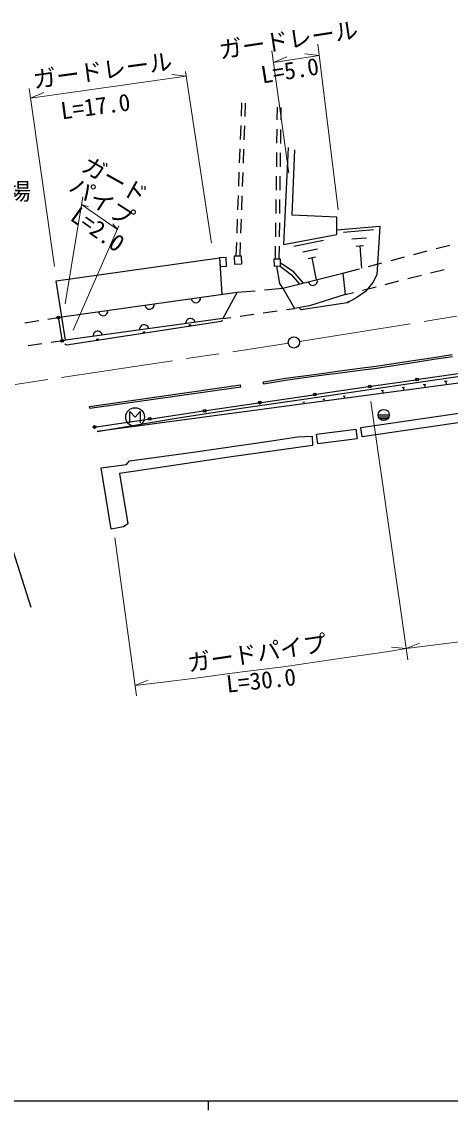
# Model space of a CAD drawing. Units: millimetres, scale not verified. Extents: x 40000 to 680000, y 20000 to 380000.
# Drawn here: x 248089 to 293879, y 204000 to 320410 of the extents above; entities that cross this region are included whole.
import ezdxf
from ezdxf.enums import TextEntityAlignment as Align

# ---------------------------------------------------------------- set-up
doc = ezdxf.new("R2010")
doc.units = ezdxf.units.MM
doc.header["$LTSCALE"] = 1000
doc.linetypes.add('CHAIN', pattern=[18.5, 12, -1.5, 3.5, -1.5])
for name, color, linetype, lineweight in [('M-BGD', 7, 'Continuous', 25), ('M-BGD-EXST', 7, 'Continuous', 25), ('M-BMK', 2, 'CHAIN', 13), ('M-BMK-SRVR', 3, 'Continuous', 25), ('M-STR-HTXT', 7, 'Continuous', 13), ('M-TTL-BAND', 7, 'Continuous', 25)]:
    doc.layers.add(name, color=color, linetype=linetype, lineweight=lineweight)
doc.layers.add('M-BMK-HTXT', color=7, linetype='Continuous')
doc.styles.add('ＭＳ ゴシック', font='')
doc.styles.get('ＭＳ ゴシック').set_extended_font_data('MS Gothic')

msp = doc.modelspace()

# ---------------------------------------------------------------- linework, layer by layer
at = {"layer": 'M-BGD'}
for p, q in [((271557, 310307), (271608, 311731)), ((271956, 310293), (272008, 311716)), ((275399, 309910), (275417, 311264)), ((275799, 309905), (275817, 311258)), ((271466, 307809), (271520, 309308)), ((271865, 307794), (271920, 309293)), ((275366, 307410), (275385, 308910)), ((275766, 307405), (275785, 308905)), ((271375, 305310), (271429, 306809)), ((271774, 305296), (271829, 306795)), ((275332, 304911), (275352, 306411)), ((275732, 304905), (275752, 306405)), ((271284, 302812), (271338, 304311)), ((271683, 302798), (271738, 304297)), ((275299, 302411), (275319, 303911)), ((275699, 302406), (275719, 303905)), ((271192, 300314), (271247, 301813)), ((271592, 300299), (271647, 301798)), ((275266, 299911), (275286, 301411)), ((275666, 299906), (275686, 301406)), ((271101, 297815), (271156, 299314)), ((271501, 297801), (271556, 299300)), ((275233, 297411), (275253, 298911)), ((275633, 297406), (275653, 298906)), ((282489, 297916), (285678, 298176)), ((277177, 296426), (280327, 297070)), ((283352, 297184), (284946, 297314)), ((271013, 295392), (271065, 296816)), ((271413, 295378), (271465, 296801)), ((275202, 295058), (275220, 296411)), ((275602, 295053), (275620, 296406)), ((278125, 295799), (279701, 296121)), ((283815, 296419), (284612, 296484)), ((284214, 296452), (284409, 294060)), ((289974, 295518), (291425, 295899)), ((292392, 296153), (293843, 296533)), ((278680, 295092), (279468, 295253)), ((279074, 295172), (279557, 292809)), ((285137, 294249), (286588, 294630)), ((287555, 294884), (289006, 295264)), ((275977, 291901), (282396, 293530)), ((282396, 293530), (284170, 293996)), ((282396, 293530), (282645, 291229)), ((291764, 293555), (293217, 293926)), ((286919, 292319), (288372, 292690)), ((289341, 292937), (290795, 293308)), ((252373, 288851), (271109, 291481)), ((271109, 291481), (269560, 288657)), ((271109, 291481), (273045, 291648)), ((274041, 291734), (275977, 291901)), ((275977, 291901), (277231, 289745)), ((282645, 291229), (283528, 291454)), ((284497, 291701), (285950, 292072)), ((282878, 290360), (277956, 289609)), ((283003, 290531), (282878, 290360)), ((250884, 288613), (252373, 288851)), ((252758, 286342), (252373, 288851)), ((269560, 288657), (270425, 288780)), ((271415, 288920), (272900, 289131)), ((273890, 289271), (275376, 289482)), ((276366, 289622), (277231, 289745)), ((277956, 289609), (277785, 289734)), ((248415, 288219), (249896, 288455)), ((252021, 288643), (252384, 286441)), ((269560, 288657), (252758, 286342)), ((269414, 288343), (252856, 285808)), ((269539, 288514), (269414, 288343)), ((248754, 285781), (250239, 285989)), ((251230, 286128), (252758, 286342)), ((252856, 285808), (252685, 285933)), ((273939, 281699), (273907, 281896)), ((285436, 281433), (290187, 282129)), ((290484, 282172), (295235, 282867)), ((293239, 281955), (293560, 282002)), ((293399, 281978), (293458, 281577)), ((255330, 279278), (271473, 281563)), ((255358, 279080), (271501, 281365)), ((271501, 281365), (271473, 281563)), ((279554, 280565), (285140, 281390)), ((286508, 280967), (286762, 281004)), ((286635, 280986), (286681, 280669)), ((288729, 281293), (289005, 281334)), ((288867, 281313), (288918, 280969)), ((290973, 281622), (291271, 281666)), ((291122, 281644), (291177, 281271)), ((267790, 278829), (273375, 279653)), ((273672, 279697), (279258, 280521)), ((278139, 279743), (278312, 279769)), ((278226, 279756), (278257, 279539)), ((280281, 280056), (280475, 280084)), ((280378, 280070), (280413, 279828)), ((282444, 280372), (282658, 280403)), ((282551, 280388), (282590, 280120)), ((255358, 279080), (255330, 279278)), ((261908, 277961), (267493, 278785)), ((286172, 278358), (287372, 278358)), ((256026, 277092), (261611, 277917)), ((286207, 278158), (287338, 278158)), ((287220, 277958), (286325, 277958)), ((249108, 257750), (245218, 269891))]:
    msp.add_line(p, q, dxfattribs=at)
for points in [[(276546, 306980), (276052, 296588), (281764, 297669), (281767, 299510), (276996, 299742), (277269, 306730)], [(281765, 298158), (286353, 298532), (286043, 293332), (285597, 292509), (284828, 291575), (283802, 290864), (282878, 290360)], [(252373, 288851), (251763, 292695), (269230, 295150), (269464, 291269)], [(275700, 294650), (277013, 293770), (278172, 292458)], [(275977, 291901), (275666, 292403), (275340, 294256)], [(275705, 294261), (276913, 293332), (277769, 292356)], [(282645, 291229), (278853, 290037), (277231, 289745)], [(256131, 276572), (264797, 278045), (271787, 279137), (278475, 280079), (291477, 282014), (315158, 285434), (320855, 286300)], [(320855, 286300), (320875, 285254), (256131, 276572)], [(273907, 281896), (276257, 282283), (278235, 282555), (280363, 282845), (281836, 283029), (283689, 283283), (284762, 283432), (285729, 283529), (289660, 284144), (292108, 284512), (294094, 284820)], [(273939, 281699), (276287, 282085), (278262, 282357), (280389, 282646), (281862, 282830), (283716, 283085), (284786, 283234), (285754, 283330), (289690, 283946), (292138, 284315), (294126, 284622)]]:
    msp.add_lwpolyline(points, dxfattribs=at)
for points in [[(269230, 295150), (269284, 294247), (269985, 294289), (269931, 295193)], [(271542, 295381), (271564, 294476), (270863, 294459), (270840, 295364)], [(275695, 295053), (275705, 294261), (275092, 294253), (275081, 295045)], [(284340, 277014), (343128, 285621), (343274, 284628), (284486, 276020)], [(257635, 266160), (256559, 272690), (259281, 273070), (259615, 273454), (266162, 274346), (274783, 275608), (277555, 276027), (279125, 276092), (279168, 275090), (270261, 273845), (261197, 272500), (258536, 272114), (259408, 266703), (258951, 266381)], [(279598, 276294), (283807, 276839), (283941, 275805), (279732, 275260)]]:
    msp.add_lwpolyline(points, close=True, dxfattribs=at)
for centre, radius in [((251997, 288791), 150), ((251997, 288791), 120), ((251997, 288791), 100), ((251997, 288791), 100), ((251997, 288791), 100), ((251997, 288791), 100), ((252408, 286293), 150), ((252408, 286293), 120), ((252408, 286293), 100), ((252408, 286293), 100), ((252408, 286293), 100), ((252408, 286293), 100), ((290336, 282150), 150), ((290336, 282150), 120), ((290336, 282150), 100), ((290336, 282150), 100), ((290336, 282150), 100), ((290336, 282150), 100), ((279406, 280543), 150), ((279406, 280543), 120), ((279406, 280543), 100), ((279406, 280543), 100), ((279406, 280543), 100), ((279406, 280543), 100), ((285288, 281411), 150), ((285288, 281411), 150), ((285288, 281411), 120), ((285288, 281411), 120), ((285288, 281411), 100), ((285288, 281411), 100), ((285288, 281411), 100), ((285288, 281411), 100), ((285288, 281411), 100), ((285288, 281411), 100), ((285288, 281411), 100), ((285288, 281411), 100), ((273524, 279675), 150), ((273524, 279675), 120), ((273524, 279675), 100), ((273524, 279675), 100), ((273524, 279675), 100), ((273524, 279675), 100), ((267642, 278807), 150), ((267642, 278807), 120), ((267642, 278807), 100), ((267642, 278807), 100), ((267642, 278807), 100), ((267642, 278807), 100), ((286772, 278358), 600), ((255877, 277070), 150), ((255877, 277070), 120), ((255877, 277070), 100), ((255877, 277070), 100), ((255877, 277070), 100), ((255877, 277070), 100), ((261760, 277939), 150), ((261760, 277939), 120), ((261760, 277939), 100), ((261760, 277939), 100), ((261760, 277939), 100), ((261760, 277939), 100)]:
    msp.add_circle(centre, radius, dxfattribs=at)
for centre, radius, start, end in [((279186, 292716), 500, 194.24078, 14.24078), ((261741, 290166), 500, 187.98978, 7.98978), ((266692, 290861), 500, 187.98978, 7.98978), ((256789, 289471), 500, 187.98978, 7.98978), ((261159, 287500), 500, 7.84671, 187.84671), ((266112, 288182), 500, 7.84671, 187.84671), ((266078, 287832), 150, 8.70484, 188.70484), ((266078, 287832), 120, 8.70484, 188.70484), ((266078, 287832), 100, 8.70484, 188.70484), ((266078, 287832), 100, 8.70484, 188.70484), ((266078, 287832), 100, 8.70484, 188.70484), ((266078, 287832), 100, 8.70484, 188.70484), ((256206, 286817), 500, 7.84671, 187.84671), ((256193, 286319), 150, 8.70484, 188.70484), ((256193, 286319), 120, 8.70484, 188.70484), ((256193, 286319), 100, 8.70484, 188.70484), ((256193, 286319), 100, 8.70484, 188.70484), ((256193, 286319), 100, 8.70484, 188.70484), ((256193, 286319), 100, 8.70484, 188.70484), ((261135, 287075), 150, 8.70484, 188.70484), ((261135, 287075), 120, 8.70484, 188.70484), ((261135, 287075), 100, 8.70484, 188.70484), ((261135, 287075), 100, 8.70484, 188.70484), ((261135, 287075), 100, 8.70484, 188.70484), ((261135, 287075), 100, 8.70484, 188.70484)]:
    msp.add_arc(centre, radius, start, end, dxfattribs=at)
at = {"layer": 'M-BGD-EXST'}
for p, q in [((259648, 277532), (259648, 278732)), ((259648, 278732), (260198, 278132)), ((260198, 278132), (260748, 278732)), ((260748, 278732), (260748, 277532))]:
    msp.add_line(p, q, dxfattribs=at)
msp.add_circle((260198, 278132), 1000, dxfattribs=at)
at = {"layer": 'M-BMK'}
for points in [[(277764, 286206), (320229, 293060), (342999, 296647), (347166, 297024), (350421, 297188), (355285, 297187), (358034, 297005), (360756, 296753), (363149, 296404), (365161, 296055), (366766, 295742), (369053, 295207), (371304, 294610), (374464, 293714), (375688, 293430)], [(178521, 271300), (185367, 272288), (197460, 274106), (276578, 286021)]]:
    msp.add_lwpolyline(points, dxfattribs=at)
at = {"layer": 'M-BMK-SRVR'}
msp.add_circle((277171, 286110), 600, dxfattribs=at)
at = {"layer": 'M-STR-HTXT'}
for p, q in [((279729, 318004), (281899, 300282)), ((274830, 317300), (276647, 304229)), ((275006, 316048), (279875, 316812)), ((275006, 316048), (276426, 316675)), ((279875, 316812), (278331, 316975)), ((249027, 312230), (265653, 314587)), ((265653, 314587), (264111, 314773)), ((265590, 315095), (268352, 296741)), ((248893, 313284), (251568, 294231)), ((249027, 312230), (250456, 312837)), ((254597, 301672), (252718, 290245)), ((254473, 300869), (258335, 298194)), ((254473, 300869), (255203, 300606)), ((253594, 287444), (258476, 298574)), ((258335, 298194), (257832, 298786)), ((285386, 279793), (289337, 252180)), ((260332, 248327), (258043, 265201)), ((289158, 253382), (290598, 253962)), ((289158, 253382), (287613, 253532)), ((260157, 249407), (261599, 249983))]:
    msp.add_line(p, q, dxfattribs=at)
for points in [[(289158, 253382), (295452, 254157), (298636, 254640), (307387, 255936), (316746, 257180), (323989, 258227)], [(260157, 249407), (262898, 249735), (266955, 250262), (271092, 250801), (276294, 251459), (281562, 252236), (287082, 253039), (289158, 253382)]]:
    msp.add_lwpolyline(points, dxfattribs=at)
at = {"layer": 'M-TTL-BAND'}
for p, q in [((40000, 205000), (579000, 205000)), ((268000, 205000), (268000, 204000))]:
    msp.add_line(p, q, dxfattribs=at)

# ---------------------------------------------------------------- texts
at = {"layer": 'M-BMK-HTXT', "style": 'ＭＳ ゴシック'}
msp.add_text('駐車場', height=1833, rotation=359.918, dxfattribs=at).set_placement((241551, 300822), align=Align.BOTTOM_LEFT)
at = {"layer": 'M-STR-HTXT', "style": 'ＭＳ ゴシック'}
for s, rotation, p in [('ガードレール', 8.625, (269384, 315906)), ('ガードレール', 7.771, (249494, 312747)), ('L=5.0', 9.07, (273896, 313262)), ('L=17.0', 7.496, (252445, 309421)), ('ガード', 330.773, (254054, 304066)), ('パイプ', 327.368, (252706, 301960)), ('L=2.0', 324.729, (252822, 298826)), ('ガードパイプ', 8.449, (266012, 250358)), ('L=30.0', 6.299, (270109, 248105))]:
    msp.add_text(s, height=1833, rotation=rotation, dxfattribs=at).set_placement(p, align=Align.BOTTOM_LEFT)

doc.saveas('drawing.dxf')
